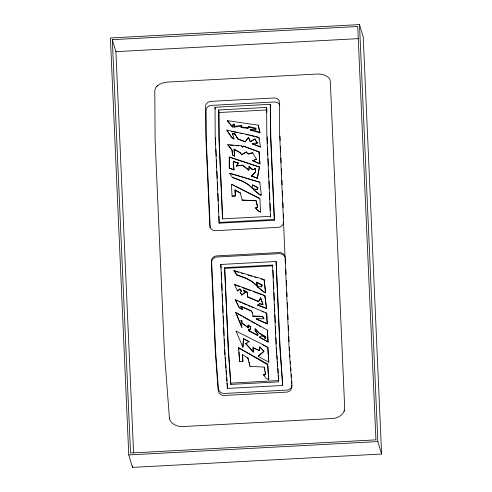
<?xml version="1.0" encoding="UTF-8"?>
<svg xmlns="http://www.w3.org/2000/svg" width="492" height="492" viewBox="0 0 492 492"><rect width="100%" height="100%" fill="white"/><g stroke="black" fill="none" stroke-linecap="round" stroke-linejoin="round"><path stroke-width="0.74" d="M236.523 166.161L238.214 162.883L233.282 161.419L233.989 169.992L229.309 168.03L229.303 156.954L259.462 166.911L257.322 178.35L251.486 175.97L255.625 171.8L255.207 168.375L253.632 169.445L251.443 168.824L249.167 166.234L248.86 170.183L242.365 165.121L236.455 165.933L242.433 165.355M229.309 168.03L229.303 156.954M248.097 327.321L242.335 323.404L248.232 327.77L248.128 324.954L250.385 326.7L250.489 329.517L250.385 326.7M248.232 327.77L248.128 324.954M283.503 221.99C283.644 224.875 280.975 227.243 278.195 227.329L215.539 230.693C212.784 230.914 209.887 228.823 209.789 225.945L206.05 141.038A22.042 1.064 86.9 0 1 205.754 131.481L205.638 106.001C205.711 103.215 208.596 101.444 211.148 101.346L273.804 97.982C276.27 97.767 279.296 99.298 279.351 102.047L279.468 127.52A22.042 1.064 86.9 0 0 279.763 137.077L288.798 342.198A22.042 1.064 86.9 0 0 289.388 352.733L291.861 386.085C292.162 389.049 289.782 392.001 286.762 392.106L224.106 395.47C221.062 395.673 218.319 393.046 218.147 390.045L215.674 356.694A22.042 1.064 86.9 0 1 215.084 346.153L211.345 261.24C211.197 258.355 213.872 255.988 216.652 255.901L279.308 252.537C282.064 252.316 284.954 254.407 285.059 257.285M252.833 351.54L253.3 352.1L253.036 347.69L259.302 350.648L259.591 346.798L260.465 347.733A26.857 2.423 47.1 0 1 263.435 350.974L263.933 351.528L258.189 356.429L268.786 362.173L268.325 354.412M247.384 345.532L245.729 343.557L249.192 341.516L243.478 338.582L242.851 347.168L242.144 345.353M243.478 338.582L242.974 347.426L236.043 331.11L262.267 344.271L267.869 347.524L268.786 362.173M227.396 388.434L225.041 356.755A22.306 1.076 86.9 0 1 224.776 352.875A21.377 1.033 86.9 0 1 224.358 344.96L220.81 264.468L276.098 261.498L280.059 346.786L282.685 385.464L227.396 388.434L227.218 383.342M272.562 265.059L275.957 342.192A21.377 1.033 86.9 0 0 276.375 350.101A22.306 1.076 86.9 0 0 276.639 353.988L278.712 381.847L230.797 384.418L228.405 348.551L224.647 267.63L272.562 265.059L272.783 265.797L224.869 268.368M259.302 350.648L259.714 347.001L264.026 351.202L258.251 355.685L258.189 356.429M242.513 354.824L242.882 361.306L239.549 361.485L239.463 358.699M268.767 379.799L267.648 364.8L238.62 347.782L267.709 364.055L268.767 379.799L265.981 378.293L263.743 375.156L265.612 374.504L264.056 367.087L249.942 366.349L247.71 357.297M249.942 366.349L250.004 365.611M263.743 375.156L263.804 374.418L265.674 373.76L265.206 371.54M265.612 374.504L265.674 373.76M267.648 364.8L267.709 364.055M248.86 170.183L249.167 166.234M292.027 385.002C291.854 387.641 289.603 389.984 286.928 390.088L224.272 393.452C221.228 393.649 218.485 391.029 218.319 388.028L215.558 350.249L211.671 262.334C211.529 259.45 214.198 257.082 216.978 256.996L279.634 253.632L282.943 254.432L285.034 256.799M257.322 178.35L259.462 166.911M250.354 329.062L248.854 329.142L249.05 330.956L257.703 335.587L257.79 334.007L255.182 330.421L255.096 328.558L259.247 333.059L265.532 336.571L265.735 338.428M257.703 335.587L257.79 334.007M255.446 189.34L257.537 189.635L257.839 187.624L252.519 184.93L252.747 188.676L248.257 184.58L242.316 181.24L232.507 177.569L229.733 173.289L259.825 182.237L229.733 173.289M257.66 189.045L257.839 187.624M261.695 286.676L262.064 284.893L256.75 282.199L257.039 286.166L252.55 282.07L246.615 278.736L236.8 275.059L233.958 270.557L264.056 279.505L265.637 292.611L263.989 292.291L257.673 287.082L257.513 286.086L261.695 286.676L261.836 287.125M253.3 352.1L253.036 347.69M233.854 126.505L241.683 125.331L241.757 126.001L233.928 127.176L234.61 124.353L233.276 124.125L232.402 127.108L227.599 121.333L227.525 120.663L258.3 125.189L259.936 132.877L250.176 130.066L252.322 130.066M233.928 127.176L234.432 125.743M232.402 127.108L233.276 124.125M248.638 127.139L255.901 128.855L255.828 128.184L248.565 126.469L247.876 128.381L241 127.545L241.683 125.331M236.455 165.933L238.214 162.883M239.887 288.964L240.022 289.419L237.439 290.981L237.304 290.526L239.887 288.964L241.541 291.153L240.201 292.506L241.836 295.157L245.157 292.697L243.362 289.917L247.205 292.131L247.697 297.119L258.669 301.793L258.528 301.338L260.557 297.814L263.042 304.511L259.561 303.423L257.753 304.942L257.888 305.391L266.615 308.625L264.825 295.452L234.536 284.413L234.672 284.868L239.721 286.707M258.669 301.793L260.692 298.269L260.557 297.814M247.876 128.381L248.565 126.469M236.996 137.6L237.925 139.144L245.121 141.887L248.534 137.391L249.413 139.488M245.121 141.887L248.534 137.391M157.588 85.651L155.724 87.594L154.789 90.479L155.109 140.583L164.457 352.918L169.476 418.877M243.411 146.032L242.71 147.046L243.411 146.032L259.069 151.844L259.93 163.861L252.771 160.798L256.418 159.137L252.771 160.798M251.553 176.197L255.625 171.8M156.604 86.512L158.898 84.679L161.954 83.191L167.581 82.066L317.26 74.028L321.153 74.2L324.591 75.085L328.336 77.293L329.88 79.347L330.317 81.555L344.677 407.653L344.179 411.097L344.449 410.242C343.004 415.346 337.506 418.262 332.487 418.52L182.79 426.558C177.274 426.884 170.361 423.926 169.279 417.966M257.888 305.391L259.696 303.872L259.561 303.423M241.836 295.157L241.701 294.702L245.022 292.248M249.235 166.468L251.51 169.051L253.7 169.678L255.207 168.375M245.865 344.006L247.021 343.33M248.423 154.131L246.437 152.022L241.695 154.74L246.369 151.788C247.199 156.997 258.86 150.017 248.355 153.898M254.911 138.941L250.287 141.782L254.911 138.941L257.187 142.828L257.236 143.154L255.828 143.381M240.982 320.495L241.117 320.944L241.941 321.024L241.8 320.575L240.982 320.495L241.953 327.611L235.717 312.328L267.433 330.132L268.072 342.118L259.561 337.481L259.425 337.026L261.959 335.772L264.044 336.78L265.631 338.68L265.532 336.571M235.121 190.121L240.25 193.03L235.047 189.894L235.373 195.939L232.046 196.117L231.461 184.254L259.905 198.627L260.557 212.077L257.833 210.76L255.705 208.018L257.525 207.193L256.234 200.668L242.175 200.109L256.307 200.902L257.525 207.193M255.705 208.018L256.965 207.624M257.187 142.828L252.242 143.621L260.471 146.997L252.298 143.947L253.706 143.719M359.498 24.6L110.399 37.976L128.763 454.934L132.502 467.4L381.601 454.024L363.237 37.066L359.498 24.6L377.862 441.564L381.601 454.024M112.324 39.686L357.733 26.506L375.937 439.848L130.528 453.027L112.324 39.686L115.915 51.66L133.578 452.732M115.915 51.66L358.256 38.647M215.416 141.948A21.316 1.027 86.9 0 1 215.195 135.749L215.016 107.268L270.299 104.304L270.797 136.727L274.468 220.219L219.18 223.183L215.416 141.948M266.627 107.41L266.793 132.981A21.304 1.027 86.9 0 0 267.015 139.181L270.416 216.314L222.501 218.885L219.1 141.751A21.316 1.027 86.9 0 1 218.878 135.552L218.712 109.98L266.627 107.41L266.91 112.213M218.712 109.98L218.983 112.533L266.898 109.962M235.373 195.939L232.046 196.117M218.958 222.445L274.247 219.475L274.468 220.219M230.902 383.133L278.816 380.556M128.763 454.934L377.862 441.564M255.908 130.06L255.834 129.39L250.102 129.396L259.862 132.207L259.936 132.877M258.374 319.173L256.203 319.136L267.254 323.982L266.695 313.133L235.207 299.597L239.309 307.808L242.261 309.462L240.914 306.264L250.938 310.532L252.421 312.537L253.005 316.411L262.759 316.793L263.81 318.638M267.254 323.982L267.119 323.533L256.068 318.687L264.026 318.804L262.623 316.338L252.87 315.956L253.005 316.411M232.452 154.285L232.033 150.085L227.685 144.66L241.517 145.89L242.636 146.813M229.936 145.085L233.577 145.411M235.76 145.601L238.675 145.86M240.926 126.875L247.802 127.711M259.825 182.237L261.344 195.121L259.696 194.801L253.38 189.586L253.288 188.817L257.47 189.408M233.343 124.796L234.684 125.023L234.61 124.353M265.637 292.611L265.502 292.156L263.853 291.842L257.537 286.627M237.089 132.557L231.338 131.358M229.167 133.738L226.818 130.091L252.009 135.552L258.909 137.502L255.877 136.776M240.674 133.32L242.144 133.639M245.877 134.464L248.331 135.023M249.567 135.306L254.598 136.475M229.155 133.713A19.219 1.021 58.2 0 1 230.76 136.112L231.744 137.619L234.087 139.008L232.372 133.252L234.862 133.892L235.367 134.703M232.427 133.578L234.918 134.218L235.422 135.029M233.356 161.653L238.282 163.11M234.094 271.006L238.497 272.316M241.437 273.189L243.638 273.847M248.042 275.157L251.713 276.246M254.647 277.119L256.849 277.777M261.252 279.081L263.454 279.739M260.391 304.093L262.476 304.745M230.09 157.422L259.536 167.145M242.605 287.758L250.539 290.649M253.423 291.701L261.357 294.591M262.796 295.114L264.96 295.907M244.192 146.53L259.143 152.077M257.753 304.942L266.48 308.17L266.615 308.625M236.947 137.274L237.87 138.818L245.071 141.561M251.486 175.97L257.255 178.122M233.958 270.557L236.664 274.61L246.48 278.281L252.414 281.621L256.904 285.711M253.152 347.832L259.401 350.439M229.241 167.797L233.989 169.992M240.914 306.264L241.049 306.719L251.074 310.981L252.556 312.992M247.556 296.664L258.528 301.338M252.697 160.564L259.93 163.861M235.342 300.046L237.439 300.95M238.841 301.553L240.939 302.457M242.341 303.06L246.535 304.862M247.937 305.464L250.034 306.368M251.437 306.965L253.534 307.869M261.935 311.479L263.331 312.082M265.434 312.986L266.83 313.582M257.906 187.858L252.519 184.93M256.75 282.199L256.885 282.654L262.199 285.348L262.064 284.893M243.614 339.037L249.327 341.971M248.915 330.507L257.568 335.138M259.425 337.026L267.937 341.663L268.072 342.118M227.685 144.66L231.966 149.851L232.519 154.986L234.463 156.112L234.1 149.242L240.188 152.612L241.627 154.506M234.1 149.242L240.262 152.846L241.695 154.74M235.207 299.597L239.173 307.359L242.125 309.013M265.674 337.026L259.382 333.508L255.237 329.013L255.317 330.87L257.925 334.462M237.833 313.89L241.8 316.116M243.122 316.86L249.727 320.569M251.049 321.313L255.016 323.539M256.332 324.277L257.654 325.021M258.976 325.766L260.963 326.879M243.497 290.372L247.341 292.58L247.697 297.119M232.452 154.752L234.389 155.884M247.648 358.041L242.371 354.48L242.882 361.306M267.869 347.524L268.183 354.068M242.365 165.121L248.792 169.949M248.263 325.409L250.52 327.149M242.71 147.046L241.517 145.89M253.312 189.358L259.628 194.574L261.344 195.121M245.729 343.557L248.189 346.14M252.925 351.276L253.386 351.768M227.525 120.663L232.329 126.438M264.579 337.709L265.366 338.656M255.637 207.784L257.759 210.533L260.557 212.077M240.022 289.419L241.677 291.602L241.541 291.153M263.804 374.418L264.555 375.464M243.915 290.95L245.157 292.697M226.818 130.091L229.112 133.412A19.219 1.027 58.2 0 1 230.699 135.774M240.201 292.506L241.701 294.702M230.717 135.81L231.695 137.293L234.087 139.008M252.624 152.686L256.492 159.365M254.961 139.267L257.236 143.154M234.536 284.413L237.439 290.981M241.049 306.719L242.261 309.462M248.583 137.717L250.231 141.456M249.462 139.814L250.287 141.782M235.717 312.328L241.818 327.162M260.692 298.269L262.925 304.296M279.714 105.362C279.148 102.994 276.492 101.85 274.241 102.004L211.585 105.368C209.032 105.466 206.148 107.238 206.074 110.023L206.302 140.189L210.225 227.857M232.372 133.252L232.857 134.833M220.81 264.468L221.166 268.251M259.905 198.627L231.461 184.254M253.288 188.817L253.38 189.586M252.747 188.676C247.691 182.483 239.721 179.955 232.433 177.341L232.507 177.569M257.513 286.086L257.673 287.082M262.623 316.338L262.759 316.793M261.959 335.772L262.095 336.227M247.205 292.131L247.341 292.58M255.182 330.421L255.317 330.87M236.664 274.61L236.8 275.059M248.854 329.142L249.05 330.956M239.173 307.359L239.309 307.808M236.043 331.11L236.178 331.565M247.9 357.992L248.669 360.759M249.05 362.149L249.622 364.228M240.182 192.796L242.242 200.342M259.69 131.425L259.862 132.207M259.591 131.346L258.3 125.189M264.272 367.087L264.899 370.058M241.8 320.575L242.47 323.853M259.149 138.965L260.471 146.997M258.989 137.994L259.204 139.291M237.87 138.818L237.925 139.144M234.862 133.892L234.918 134.218M258.86 137.176L259.044 138.32M264.825 295.452L266.48 308.17M255.274 168.608L255.612 171.345M264.056 279.505L265.502 292.156M215.016 107.268L215.219 109.187M233.282 161.419L233.921 169.765M289.849 354.769L290.016 357.02M290.354 361.528L290.52 363.785M290.797 367.536L291.024 370.544M291.301 374.301L291.528 377.309M291.805 381.06L291.971 383.317M282.685 385.464L280.323 353.785A22.306 1.076 86.9 0 1 280.065 349.904A21.377 1.033 86.9 0 1 279.64 341.995L276.098 261.498M276.947 355.476L277.23 359.277M277.402 361.558L277.74 366.116M277.912 368.397L278.251 372.961M278.423 375.236L278.706 379.037M239.358 357.34L238.977 352.026M239.549 361.485L238.62 347.782M230.797 384.418L228.725 356.559A22.306 1.076 86.9 0 1 228.466 352.672A21.377 1.033 86.9 0 1 228.042 344.763L224.647 267.63M225.293 357.487L225.576 361.288M225.748 363.57L226.086 368.133M226.258 370.414L226.541 374.215M226.763 377.259L227.046 381.06M276.762 352.985L276.43 347.992M225.09 354.769L224.77 349.757M259.069 151.844L259.862 163.633M289.517 350.316L289.327 347.297M238.854 350.009L238.743 347.998M280.194 140.466L280.01 136.235M280.458 146.585L280.698 151.942M280.969 158.061L281.166 162.649M281.436 168.768L281.676 174.125M281.941 180.244L282.144 184.832M282.414 190.958L282.654 196.308M282.918 202.427L283.158 207.784M283.429 213.903L283.626 218.491M285.385 258.38L285.618 263.73M285.858 269.087L286.092 274.444M286.362 280.563L286.596 285.92M286.867 292.039L287.07 296.627M287.34 302.746L287.574 308.103M287.845 314.222L288.078 319.579M288.349 325.698L288.552 330.286M288.822 336.405L289.056 341.762M274.247 219.475L270.698 138.984A21.304 1.027 86.9 0 1 270.477 132.785L270.299 104.304M267.396 143.461L267.113 136.924M267.599 148.061L267.9 154.962M268.066 158.793L268.374 165.693M268.577 170.293L268.878 177.194M269.05 181.025L269.382 188.688M269.555 192.526L269.856 199.42M270.028 203.257L270.366 210.92M270.532 214.752L270.637 217.052M272.986 270.391L273.318 278.06M273.49 281.891L273.792 288.792M273.964 292.623L274.302 300.292M274.468 304.124L274.77 311.024M274.942 314.855L275.28 322.518M275.446 326.35L275.754 333.25M275.957 337.85L276.227 343.982M267.433 330.132L267.937 341.663M256.885 282.654L257.039 286.166M234.167 149.476L234.463 156.112M235.047 189.894L235.305 195.705M222.685 218.86L219.198 139.494L218.983 112.533M215.724 144.685L215.453 137.846M215.927 149.254L216.228 156.118M216.394 159.925L216.732 167.551M216.898 171.357L217.2 178.221M217.403 182.79L217.704 189.648M217.876 193.461L218.208 201.08M218.374 204.893L218.682 211.751M218.878 216.326L219.18 223.183M221.338 272.064L221.64 278.921M221.837 283.497L222.138 290.354M222.31 294.167L222.642 301.787M222.815 305.6L223.116 312.457M223.282 316.27L223.62 323.89M223.786 327.697L224.124 335.323M224.29 339.129L224.592 345.993M132.434 465.863L132.502 467.4M266.695 313.133L267.119 323.533M255.828 128.184L255.834 129.39M235.465 135.115A18.315 0.855 59.9 0 1 237.027 137.674M235.41 134.79A18.315 0.861 59.9 0 1 236.972 137.348M262.365 344.603A55.676 8.112 27.8 0 1 267.746 347.358M247.408 345.624A24.969 2.288 46.1 0 1 251.959 350.316M248.202 346.227A25.418 2.066 49.2 0 1 252.747 351.509"/></g></svg>
